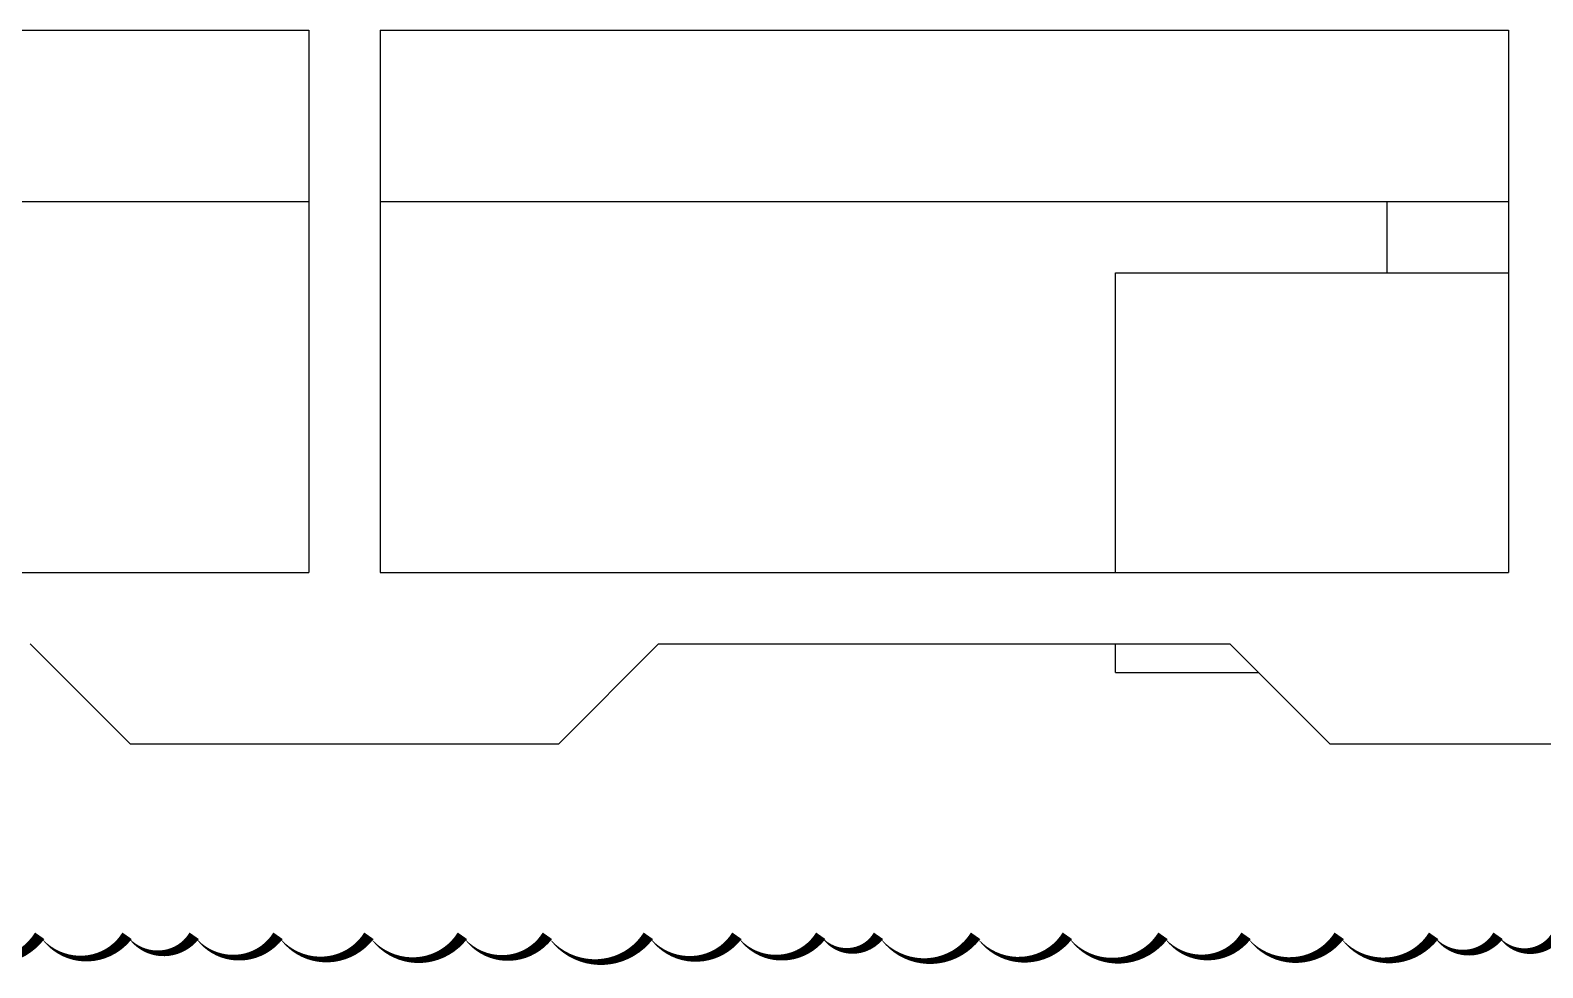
# Model space of a CAD drawing. Extents: x -3080 to 28500, y -1326 to 31609.
# Drawn here: x 5470 to 6000, y 25942 to 26271 of the extents above; entities that cross this region are included whole.
import ezdxf
from ezdxf.xclip import XClip

# ---------------------------------------------------------------- set-up
doc = ezdxf.new("R2010")
doc.units = 0
doc.header["$LTSCALE"] = 100
doc.header["$XCLIPFRAME"] = 2
for name, color, linetype in [('0-xref', 8, 'Continuous'), ('188K-SM-07-F10-MECH-CR PIPE-Y2257103$0$X-S-FAB_SL ALL$0$ASP_1', 1, 'Continuous'), ('188K-SM-07-F10-MECH-CR PIPE-Y2257103$0$X-S-FAB_SL ALL$0$ASP_8', 8, 'Continuous')]:
    doc.layers.add(name, color=color, linetype=linetype)

# ---------------------------------------------------------------- blocks, each defined once
blk = doc.blocks.new('188K-SM-07-F10-MECH-CR PIPE-Y2257103$0$X-S-FAB_SL ALL')
at = {"layer": '188K-SM-07-F10-MECH-CR PIPE-Y2257103$0$X-S-FAB_SL ALL$0$ASP_1'}
for p, q in [((698.979, -73063.977), (1093.979, -73063.977)), ((1093.979, -73063.977), (1093.979, -73253.977)), ((1118.979, -73063.977), (1513.979, -73063.977)), ((1118.979, -73063.977), (1118.979, -73253.977)), ((1513.979, -73063.977), (1513.979, -73253.977)), ((698.979, -73253.977), (1093.979, -73253.977)), ((1118.979, -73253.977), (1513.979, -73253.977)), ((996.479, -73278.977), (1031.479, -73313.977)), ((1216.479, -73278.977), (1181.479, -73313.977)), ((1216.479, -73278.977), (1416.479, -73278.977)), ((1416.479, -73278.977), (1451.479, -73313.977)), ((1031.479, -73313.977), (1181.479, -73313.977)), ((1451.479, -73313.977), (1601.479, -73313.977))]:
    blk.add_line(p, q, dxfattribs=at)
at = {"layer": '188K-SM-07-F10-MECH-CR PIPE-Y2257103$0$X-S-FAB_SL ALL$0$ASP_8'}
for p, q in [((698.979, -73123.977), (1093.979, -73123.977)), ((1118.979, -73123.977), (1513.979, -73123.977)), ((1471.479, -73148.977), (1471.479, -73123.977)), ((1376.479, -73253.977), (1376.479, -73148.977)), ((1376.479, -73148.977), (1513.979, -73148.977)), ((1376.479, -73288.977), (1376.479, -73278.977)), ((1376.479, -73288.977), (1426.479, -73288.977))]:
    blk.add_line(p, q, dxfattribs=at)
blk = doc.blocks.new('188K-SM-07-F10-MECH-CR PIPE-Y2257103')
ref = blk.add_blockref('188K-SM-07-F10-MECH-CR PIPE-Y2257103$0$X-S-FAB_SL ALL', (4473.521, 99334.763))
XClip(ref).set_block_clipping_path([(-7553.4648570136, -75341.9369645483), (24026.2025623869, -67725.7696244382)])
blk.add_lwpolyline([(5438.526, 25953.57, 0, 4, 0.5205671), (5473.325, 25953.57, 0, 4, 0.5205671), (5503.903, 25953.57, 0, 4, 0.5205671), (5527.4, 25953.57, 0, 4, 0.5205671), (5556.749, 25953.57, 0, 4, 0.5205671), (5588.576, 25953.57, 0, 4, 0.5205671), (5621.299, 25953.57, 0, 4, 0.5205671), (5651.058, 25953.57, 0, 4, 0.5205671), (5686.389, 25953.57, 0, 4, 0.5205671), (5717.415, 25953.57, 0, 4, 0.5205671), (5746.767, 25953.57, 0, 4, 0.5205671), (5766.966, 25953.57, 0, 4, 0.5205671), (5800.963, 25953.57, 0, 4, 0.5205671), (5833.103, 25953.57, 0, 4, 0.5205671), (5866.571, 25953.57, 0, 4, 0.5205671), (5895.683, 25953.57, 0, 4, 0.5205671), (5928.274, 25953.57, 0, 4, 0.5205671), (5961.323, 25953.57, 0, 4, 0.5205671), (5983.9, 25953.57, 0, 4, 0.5205671), (6004.434, 25953.57, 0, 4, 0.5205671)], format="xyseb")

msp = doc.modelspace()

# ---------------------------------------------------------------- block references
at = {"layer": '0-xref'}
msp.add_blockref('188K-SM-07-F10-MECH-CR PIPE-Y2257103', (0, 0), dxfattribs=at)

doc.saveas('drawing.dxf')
